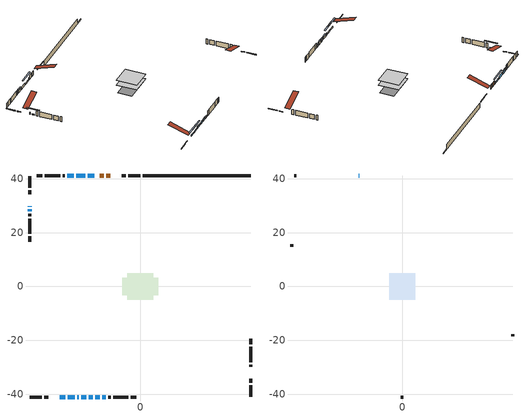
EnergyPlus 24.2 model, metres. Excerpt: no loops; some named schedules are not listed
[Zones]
conditioned space
 floor outside (Floor1 construction): -0.71,-0.71 -0.71,0.71 0.71,0.71 0.71,-0.71 z0.61
 floor adiabatic (AdiabaticFloorConstruction): -4.88,-4.88 -4.88,4.88 4.88,4.88 4.88,-4.88 z0.61
 floor foundation (Slab1 construction): -6.76,-3.25 -6.76,3.25 6.76,3.25 6.76,-3.25 z-1.83
 wall outside (RimJoist1 construction): 0.04,41 -4.38,41 / -41,-41 -36.58,-41 / -41,41 -41,36.58 / 41,-41 41,-36.58 z0.61:0.91
 wall outside (RimJoist2 construction): -5.31,41 -6.79,41 / -35.65,-41 -34.17,-41 / -41,35.65 -41,34.17 / 41,-35.65 41,-34.17 z0.61:0.91
 wall outside (AdiabaticWallConstruction 1): -11.15,41 -12.53,41 / -13.46,41 -15.06,41 z0.61:2.64
 wall outside (AdiabaticWallConstruction): -41,29.81 -41,29.65 / -23.33,-41 -22.91,-41 / -20.5,41 -23.8,41 z0.61:1.83; -17.13,41 -19.57,41 / -26.85,-41 -24.26,-41 / -41,28.73 -41,27.86 z0.61:1.22; -29.81,-41 -27.78,-41 z0.61:1.27; -24.73,41 -27.02,41 z0.61:1.93; -21.98,-41 -19.95,-41 z0.61:1.53; -19.02,-41 -17.6,-41 z0.61:1.68; -16.67,-41 -14.94,-41 z0.61:1.75; -14.01,-41 -12.77,-41 z0.61:1.37
 wall outside (Wall1 construction): -27.95,41 -28.79,41 / -11.84,-41 -11,-41 / -41,26.94 -41,26.1 / 41,-29.81 41,-28.97 z0.61:3.05
 wall outside (Wall2 construction): -29.72,41 -35.37,41 / -10.07,-41 -4.42,-41 / -41,25.17 -41,19.52 / 41,-28.04 41,-22.39 z0.61:3.05
 wall outside (Wall3 construction): -36.3,41 -38.36,41 / -3.49,-41 -1.43,-41 / -41,18.59 -41,16.53 / 41,-21.46 41,-19.4 z0.61:3.05
 wall foundation (FoundationWall1 construction): 0.97,41,-1.83 0.97,41,0.61 37,41,0.61 37,41,-1.44 41,41,-1.44 41,41,-1.83
 window (WindowConstruction 6): -41,29.81 -41,29.66 z0.61:1.83
 window (WindowConstruction 8): -17.13,41 -19.57,41 z0.61:1.22
 window (WindowConstruction 9): -29.81,-41 -27.78,-41 z0.61:1.27
 window (WindowConstruction 10): -26.85,-41 -24.26,-41 z0.61:1.22
 window (WindowConstruction 11): -41,28.73 -41,27.86 z0.61:1.22
 window (WindowConstruction 7): -23.33,-41 -22.91,-41 z0.61:1.83
 window (WindowConstruction): -20.5,41 -23.8,41 z0.61:1.83
 window (WindowConstruction 1): -24.73,41 -27.02,41 z0.61:1.93
 window (WindowConstruction 2): -21.98,-41 -19.95,-41 z0.61:1.52
 window (WindowConstruction 3): -19.02,-41 -17.6,-41 z0.61:1.68
 window (WindowConstruction 4): -16.67,-41 -14.94,-41 z0.61:1.75
 window (WindowConstruction 5): -14.01,-41 -12.77,-41 z0.61:1.37
 door (Door): -11.15,41 -12.53,41 z0.61:2.64
 door (Door 1): -13.46,41 -15.06,41 z0.61:2.64
 ceiling adiabatic (AdiabaticFloorConstruction): 4.88,-4.88 4.88,4.88 -4.88,4.88 -4.88,-4.88 z0.61
attic - vented
 floor to conditioned space (Floor2 construction Reversed): -4.87,-4.87 -4.87,4.87 4.87,4.87 4.87,-4.87 z3.05
 wall outside (AdiabaticWallConstruction): -15.99,41 -16.21,41 z0.61:1.83
 wall outside (Wall4 construction): -39.29,41 -40.07,41 / -0.5,-41 0.29,-41 / -41,15.6 -41,14.81 / 41,-18.47 41,-17.68 z0.61:3.05
 window (WindowConstruction 12): -15.99,41 -16.2,41 z0.61:1.83
 roof outside (Roof1 construction): -10.22,41,3.05 -10.22,31.51,6.21 -7.72,31.51,6.21 -7.72,41,3.05; -30.74,-41,3.05 -30.74,-31.51,6.21 -33.24,-31.51,6.21 -33.24,-41,3.05; -41,30.74,3.05 -31.51,30.74,6.21 -31.51,33.24,6.21 -41,33.24,3.05; 41,-30.74,3.05 31.51,-30.74,6.21 31.51,-33.24,6.21 41,-33.24,3.05
shading: -22.21,41 -14.49,41 -14.49,41.41 -22.21,41.41 z3.86; -25.14,-41 -32.45,-41 -32.45,-41.41 -25.14,-41.41 z3.91; -21.62,-41 -29.49,-41 -29.49,-41.41 -21.62,-41.41 z3.86; -41,25.22 -41,31.37 -41.41,31.37 -41.41,25.22 z3.86; -27.22,41 -24.53,41 -24.53,41.41 -27.22,41.41 z2.13; -19.75,-41 -22.18,-41 -22.18,-41.41 -19.75,-41.41 z1.73; -17.4,-41 -19.22,-41 -19.22,-41.41 -17.4,-41.41 z1.88; -14.74,-41 -16.87,-41 -16.87,-41.41 -14.74,-41.41 z1.95; -12.57,-41 -14.21,-41 -14.21,-41.41 -12.57,-41.41 z1.57
[Building]
Building 1: Terrain=Suburbs
[Site:Location]
London AP_ON: Latitude {deg}=43.03; Longitude {deg}=-81.15; Time Zone {hr}=-5; Elevation {m}=278; Keep Site Location Information=Yes
[Site:GroundTemperature:Shallow]
3.98693, 1.93205, 1.76749, 2.74264, 6.6573, 10.5537, 13.9317, 16.0716, 16.2534, 14.513, 11.2211, 7.44421
[Site:WaterMainsTemperature]
Calculation Method=Schedule; Temperature Schedule=mains temperature schedule
[Material] Roughness=Rough; Thermal Absorptance=0.9
Name | Thickness {m} | Conductivity {W/m-K} | Density {kg/m3} | Specific Heat {J/kg-K} | Solar Absorptance | Visible Absorptance
asphalt or fiberglass shingles | 0.00635 | 0.162714 | 1121.4 | 1465.45 | 0.4 | 0.4
ceiling loosefill ins | 0.0846667 | 0.0480833 | 16.02 | 1046.75 | 0.7 | 0.7
ceiling stud and cavity | 0.1397 | 0.0872796 | 65.682 | 1177.47 | 0.7 | 0.7
concrete 4.0 in. | 0.1016 | 1.803125 | 2242.8 | 837.4 | 0.7 | 0.7
concrete 8.0 in. | 0.2032 | 1.803125 | 2242.8 | 837.4 | 0.7 | 0.7
door material | 0.04445 | 0.053851 | 512.64 | 1214.23 | 0.7 | 0.7
door material 1 | 0.04445 | 0.188738 | 512.64 | 1214.23 | 0.7 | 0.7
exterior vertical ins | 0.0194796 | 0.029427 | 32.04 | 1214.23 | 0.7 | 0.7
floor covering | 0.0127 | 0.0433444 | 54.468 | 1339.84 | 0.6 | 0.6
floor rigid ins; rim joist rigid ins | 0.051816 | 0.029427 | 32.04 | 1214.23 | 0.7 | 0.7
floor rigid ins 1; wall rigid ins | 0.512978 | 0.029427 | 32.04 | 1214.23 | 0.7 | 0.7
floor stud and cavity | 0.1397 | 0.49525 | 92.3553 | 1139.71 | 0.7 | 0.7
floor stud and cavity 1 | 0.1397 | 1.75129 | 37.0049 | 1207.88 | 0.7 | 0.7
furniture material conditioned space 1 | 0.1524 | 0.115458 | 640.8 | 1214.23 | 0.6 | 0.6
gypsum board | 0.0127 | 0.160291 | 801 | 837.4 | 0.6 | 0.6
gypsum board 1 | 0.0127 | 0.160291 | 801 | 837.4 | 0.7 | 0.7
osb sheathing 0.5 in. | 0.0127 | 0.115458 | 512.64 | 1214.23 | 0.7 | 0.7
osb sheathing 0.75 in. | 0.01905 | 0.115458 | 512.64 | 1214.23 | 0.7 | 0.7
osb sheathing 2.0 in. | 0.0508 | 0.115458 | 512.64 | 1214.23 | 0.7 | 0.7
rim joist stud and cavity | 0.0508 | 0.308293 | 125.044 | 1163.47 | 0.6 | 0.6
rim joist stud and cavity 1 | 0.0508 | 0.107068 | 50.32683 | 1063.81 | 0.6 | 0.6
wall stud and cavity | 0.1397 | 0.0964016 | 139.0536 | 1170.24 | 0.7 | 0.7
wall stud and cavity 1 | 0.1397 | 0.0823866 | 139.0536 | 1170.24 | 0.7 | 0.7
wall stud and cavity 2 | 0.1397 | 0.100429 | 139.0536 | 1170.24 | 0.7 | 0.7
wall stud and cavity 3 | 0.0889 | 6.9971 | 50.32683 | 1063.81 | 0.6 | 0.6
wall stud and cavity 4 | 0.0889 | 0.380278 | 52.3479 | 1209.89 | 0.7 | 0.7
wall stud and cavity 5 | 0.0889 | 0.391764 | 83.0341 | 1211.67 | 0.7 | 0.7
wood siding | 0.0254 | 0.102417 | 544.68 | 1172.36 | 0.4 | 0.4
wood siding 1 | 0.00254 | 0.102417 | 544.68 | 1172.36 | 0.4 | 0.4
wood siding 2; wood siding 3; wood siding 4 | 0.0254 | 0.102417 | 544.68 | 1172.36 | 0.7 | 0.7
[WindowMaterial:SimpleGlazingSystem]
Name | U-Factor {W/m2-K} | Solar Heat Gain Coefficient
WindowMaterial | 2.88329 | 0.7
WindowMaterial 1 | 2.43757 | 0.62
WindowMaterial 10 | 2.98152 | 0.6
WindowMaterial 11 | 5.00743 | 0.62
WindowMaterial 2 | 2.918492 | 0.67
WindowMaterial 3 | 2.92076 | 0.67
WindowMaterial 4 | 2.90941 | 0.68
WindowMaterial 5 | 2.94802 | 0.64
WindowMaterial 6 | 3.06612 | 0.35
WindowMaterial 7 | 2.986628 | 0.6
WindowMaterial 8 | 2.96789 | 0.62
WindowMaterial 9 | 2.94631 | 0.64
[Construction]
AdiabaticFloorConstruction: floor stud and cavity 1, floor rigid ins 1, osb sheathing 0.75 in., floor covering
AdiabaticWallConstruction: wood siding 3, wall rigid ins, wall stud and cavity 4, gypsum board
AdiabaticWallConstruction 1: wood siding 4, wall rigid ins, wall stud and cavity 4, gypsum board
Door: door material
Door 1: door material 1
Floor1 construction: floor stud and cavity, floor rigid ins, osb sheathing 0.75 in., floor covering
Floor2 construction Reversed: gypsum board, ceiling stud and cavity, ceiling loosefill ins
FoundationWall1 construction: concrete 8.0 in., gypsum board 1
furniture construction conditioned space 1: furniture material conditioned space 1
PartitionWallConstruction: gypsum board, wall stud and cavity 5, gypsum board
RimJoist1 construction: wood siding 2, rim joist rigid ins, osb sheathing 2.0 in., rim joist stud and cavity
RimJoist2 construction: wood siding 2, rim joist stud and cavity 1
Roof1 construction: asphalt or fiberglass shingles
Slab1 construction: concrete 4.0 in.
Wall1 construction: wood siding, osb sheathing 0.5 in., wall stud and cavity, gypsum board
Wall2 construction: wood siding, osb sheathing 0.5 in., wall stud and cavity 1, gypsum board
Wall3 construction: wood siding, osb sheathing 0.5 in., wall stud and cavity 2, gypsum board
Wall4 construction: wood siding 1, wall stud and cavity 3
WindowConstruction: WindowMaterial
WindowConstruction 1: WindowMaterial 1
WindowConstruction 10; WindowConstruction 11: WindowMaterial 10
WindowConstruction 12: WindowMaterial 11
WindowConstruction 2: WindowMaterial 2
WindowConstruction 3: WindowMaterial 3
WindowConstruction 4: WindowMaterial 4
WindowConstruction 5: WindowMaterial 5
WindowConstruction 6: WindowMaterial 6
WindowConstruction 7: WindowMaterial 7
WindowConstruction 8: WindowMaterial 8
WindowConstruction 9: WindowMaterial 9
[Zone] Multiplier=1; Part of Total Floor Area=Yes
Name | Volume {m3}
attic - vented | 48.8479
conditioned space | 461.3
[Space]
Name | Zone | Volume {m3}
attic - vented 1 | attic - vented | 48.8479
conditioned space 1 | conditioned space | 461.3
[ZoneInfiltration:EffectiveLeakageArea]
infil attic - vented 1: Zone or Space=attic - vented 1; Schedule=Always On Discrete; Effective Air Leakage Area {cm2}=4148.07; Stack Coefficient=0.000389804; Wind Coefficient=1.33396e-05
[ZoneMixing]
whole house fan mix: Zone or Space=attic - vented; Schedule=Always On Continuous; Design Flow Rate Calculation Method=Flow/Zone; Design Flow Rate {m3/s}=0; Source Zone or Space=conditioned space
[SurfaceProperty:ExposedFoundationPerimeter]
Slab1: Exposed Perimeter Calculation Method=TotalExposedPerimeter; Total Exposed Perimeter {m}=40.032
[InternalMass] Zone or ZoneList=conditioned space; Space or SpaceList=conditioned space 1
Name | Construction | Surface Area {m2}
furniture mass conditioned space 1 | furniture construction conditioned space 1 | 74.0041
partition wall mass | PartitionWallConstruction | 185.01
[Lights]
interior lighting: Zone or ZoneList or Space or SpaceList=conditioned space 1; Schedule=interior lighting schedule; Design Level Calculation Method=LightingLevel; Lighting Level {W}=343.2; Return Air Fraction=0; Fraction Radiant=0.6; Fraction Visible=0.2; Fraction Replaceable=1
[People]
occupants: Zone or ZoneList or Space or SpaceList=conditioned space 1; Number of People Schedule=occupants schedule; Number of People Calculation Method=People; Number of People=3; Fraction Radiant=0.314171; Sensible Heat Fraction=0.56303; Activity Level Schedule=occupants activity schedule; Carbon Dioxide Generation Rate {m3/s-W}=0; Enable ASHRAE 55 Comfort Warnings=No; Mean Radiant Temperature Calculation Type=EnclosureAveraged
[ElectricEquipment] Zone or ZoneList or Space or SpaceList=conditioned space 1; Design Level Calculation Method=EquipmentLevel
Name | Schedule | Design Level {W} | Fraction Latent | Fraction Radiant | Fraction Lost
clothes dryer | clothes dryer schedule | 140.772 | 0.015 | 0.081 | 0.85
clothes washer | clothes washer schedule | 32.1985 | 0.03 | 0.162 | 0.7
cooking range | cooking range schedule | 215.147 | 0.08 | 0.432 | 0.2
dishwasher | dishwasher schedule | 66.8632 | 0.3 | 0.18 | 0.4
fridge | fridge schedule | 72.9452 | 0 | 0.6 | 0
mech vent house fan | mech vent house fan schedule | 0 | 0 | 0 | 1
mech vent house fan cfis | mech vent house fan cfis schedule | 0 | 0 | 0 | 0
mech vent range fan 0 | mech vent range fan 0 schedule | 57 | 0 | 0 | 1
misc plug loads | misc plug loads schedule | 494.7 | 0.045 | 0.513 | 0.1
whole house fan | Always On Discrete | 0 | 0 | 0 | 1
[OtherEquipment] Zone or ZoneList or Space or SpaceList=conditioned space 1; Design Level Calculation Method=EquipmentLevel
Name | Fuel Type | Schedule | Design Level {W} | Fraction Latent | Fraction Radiant | Fraction Lost
clothes dryer 1 | Electricity | clothes dryer schedule | 0 | 0.015 | 0.081 | 0.85
cooking range 1 | Electricity | cooking range schedule | 0 | 0.08 | 0.432 | 0.2
general water use latent | None | general water use schedule | 62.594 | 1 | 0 | 0
general water use sensible | None | general water use schedule | -61.6891 | 0 | 0.6 | 0
mech vent house fan latent load | None | Always On Discrete | 0 | 1 | 0 | 0
mech vent house fan sensible load | None | Always On Discrete | 0 | 0 | 0 | 0
water heater energy adjustment1 | NaturalGas | Always On Discrete | 0.01 | 0 | 0 | 1
[ZoneInfiltration:DesignFlowRate] Zone or ZoneList or Space or SpaceList=conditioned space 1; Schedule=Always On Discrete; Design Flow Rate Calculation Method=Flow/Zone; Design Flow Rate {m3/s}=0
infil flow; natural vent flow; whole house fan flow
[Foundation:Kiva]
Foundation Kiva 1: Initial Indoor Air Temperature {C}=18; Wall Height Above Grade {m}=0.609996; Wall Depth Below Slab {m}=0.2032; Custom Block Material Name 1=exterior vertical ins; Custom Block Depth 1 {m}=2.43998; Custom Block X Position 1 {m}=0.2159; Custom Block Z Position 1 {m}=0
[Foundation:Kiva:Settings]
Soil Conductivity {W/m-K}=0.849921; Soil Density {kg/m3}=1842.3; Soil Specific Heat {J/kg-K}=418.7; Ground Solar Absorptivity=0.9; Ground Thermal Absorptivity=0.9; Ground Surface Roughness {m}=0.03; Far-Field Width {m}=40; Deep-Ground Boundary Condition=ZeroFlux; Deep-Ground Depth {m}=40; Minimum Cell Dimension {m}=0.2; Maximum Cell Growth Coefficient=3; Simulation Timestep=Timestep
[Exterior:Lights]
exterior lighting: Schedule=exterior lighting schedule; Design Level {W}=75.6
[Schedule:Constant]
Name | Hourly Value
Always On Continuous; mech vent house fan schedule; mech vent house fan cfis schedule; Always On Discrete | 1
occupants activity schedule | 117.228
fridge schedule | 0
[Schedule:Week:Daily]
interior lighting schedule Week Rule - Jan1-Jan27: interior lighting schedule day, interior lighting schedule day, interior lighting schedule day, interior lighting schedule day, interior lighting schedule day, interior lighting schedule day, interior lighting schedule day, interior lighting schedule default day, interior lighting schedule default day, interior lighting schedule default day, interior lighting schedule default day, interior lighting schedule default day
interior lighting schedule Week Rule - Jan28-Feb3: interior lighting schedule day, interior lighting schedule day, interior lighting schedule day, interior lighting schedule day, interior lighting schedule day 1, interior lighting schedule day 1, interior lighting schedule day 1, interior lighting schedule default day, interior lighting schedule default day, interior lighting schedule default day, interior lighting schedule default day, interior lighting schedule default day
interior lighting schedule Week Rule - Feb4-Feb24: interior lighting schedule day 1, interior lighting schedule day 1, interior lighting schedule day 1, interior lighting schedule day 1, interior lighting schedule day 1, interior lighting schedule day 1, interior lighting schedule day 1, interior lighting schedule default day, interior lighting schedule default day, interior lighting schedule default day, interior lighting schedule default day, interior lighting schedule default day
interior lighting schedule Week Rule - Feb25-Mar3: interior lighting schedule day 1, interior lighting schedule day 1, interior lighting schedule day 1, interior lighting schedule day 1, interior lighting schedule day 2, interior lighting schedule day 2, interior lighting schedule day 2, interior lighting schedule default day, interior lighting schedule default day, interior lighting schedule default day, interior lighting schedule default day, interior lighting schedule default day
interior lighting schedule Week Rule - Mar4-Mar31: interior lighting schedule day 2, interior lighting schedule day 2, interior lighting schedule day 2, interior lighting schedule day 2, interior lighting schedule day 2, interior lighting schedule day 2, interior lighting schedule day 2, interior lighting schedule default day, interior lighting schedule default day, interior lighting schedule default day, interior lighting schedule default day, interior lighting schedule default day
interior lighting schedule Week Rule - Apr1-Apr28: interior lighting schedule day 3, interior lighting schedule day 3, interior lighting schedule day 3, interior lighting schedule day 3, interior lighting schedule day 3, interior lighting schedule day 3, interior lighting schedule day 3, interior lighting schedule default day, interior lighting schedule default day, interior lighting schedule default day, interior lighting schedule default day, interior lighting schedule default day
interior lighting schedule Week Rule - Apr29-May5: interior lighting schedule day 3, interior lighting schedule day 3, interior lighting schedule day 4, interior lighting schedule day 4, interior lighting schedule day 4, interior lighting schedule day 4, interior lighting schedule day 4, interior lighting schedule default day, interior lighting schedule default day, interior lighting schedule default day, interior lighting schedule default day, interior lighting schedule default day
interior lighting schedule Week Rule - May6-May26: interior lighting schedule day 4, interior lighting schedule day 4, interior lighting schedule day 4, interior lighting schedule day 4, interior lighting schedule day 4, interior lighting schedule day 4, interior lighting schedule day 4, interior lighting schedule default day, interior lighting schedule default day, interior lighting schedule default day, interior lighting schedule default day, interior lighting schedule default day
interior lighting schedule Week Rule - May27-Jun2: interior lighting schedule day 4, interior lighting schedule day 4, interior lighting schedule day 4, interior lighting schedule day 4, interior lighting schedule day 4, interior lighting schedule day 5, interior lighting schedule day 5, interior lighting schedule default day, interior lighting schedule default day, interior lighting schedule default day, interior lighting schedule default day, interior lighting schedule default day
interior lighting schedule Week Rule - Jun3-Jun30: interior lighting schedule day 5, interior lighting schedule day 5, interior lighting schedule day 5, interior lighting schedule day 5, interior lighting schedule day 5, interior lighting schedule day 5, interior lighting schedule day 5, interior lighting schedule default day, interior lighting schedule default day, interior lighting schedule default day, interior lighting schedule default day, interior lighting schedule default day
interior lighting schedule Week Rule - Jul1-Jul28: interior lighting schedule day 6, interior lighting schedule day 6, interior lighting schedule day 6, interior lighting schedule day 6, interior lighting schedule day 6, interior lighting schedule day 6, interior lighting schedule day 6, interior lighting schedule default day, interior lighting schedule default day, interior lighting schedule default day, interior lighting schedule default day, interior lighting schedule default day
interior lighting schedule Week Rule - Jul29-Aug4: interior lighting schedule day 6, interior lighting schedule day 6, interior lighting schedule day 6, interior lighting schedule day 7, interior lighting schedule day 7, interior lighting schedule day 7, interior lighting schedule day 7, interior lighting schedule default day, interior lighting schedule default day, interior lighting schedule default day, interior lighting schedule default day, interior lighting schedule default day
interior lighting schedule Week Rule - Aug5-Aug25: interior lighting schedule day 7, interior lighting schedule day 7, interior lighting schedule day 7, interior lighting schedule day 7, interior lighting schedule day 7, interior lighting schedule day 7, interior lighting schedule day 7, interior lighting schedule default day, interior lighting schedule default day, interior lighting schedule default day, interior lighting schedule default day, interior lighting schedule default day
interior lighting schedule Week Rule - Aug26-Sep1: interior lighting schedule day 7, interior lighting schedule day 7, interior lighting schedule day 7, interior lighting schedule day 7, interior lighting schedule day 7, interior lighting schedule day 7, interior lighting schedule day 8, interior lighting schedule default day, interior lighting schedule default day, interior lighting schedule default day, interior lighting schedule default day, interior lighting schedule default day
interior lighting schedule Week Rule - Sep2-Sep29: interior lighting schedule day 8, interior lighting schedule day 8, interior lighting schedule day 8, interior lighting schedule day 8, interior lighting schedule day 8, interior lighting schedule day 8, interior lighting schedule day 8, interior lighting schedule default day, interior lighting schedule default day, interior lighting schedule default day, interior lighting schedule default day, interior lighting schedule default day
interior lighting schedule Week Rule - Sep30-Oct6: interior lighting schedule day 8, interior lighting schedule day 9, interior lighting schedule day 9, interior lighting schedule day 9, interior lighting schedule day 9, interior lighting schedule day 9, interior lighting schedule day 9, interior lighting schedule default day, interior lighting schedule default day, interior lighting schedule default day, interior lighting schedule default day, interior lighting schedule default day
interior lighting schedule Week Rule - Oct7-Oct27: interior lighting schedule day 9, interior lighting schedule day 9, interior lighting schedule day 9, interior lighting schedule day 9, interior lighting schedule day 9, interior lighting schedule day 9, interior lighting schedule day 9, interior lighting schedule default day, interior lighting schedule default day, interior lighting schedule default day, interior lighting schedule default day, interior lighting schedule default day
interior lighting schedule Week Rule - Oct28-Nov3: interior lighting schedule day 9, interior lighting schedule day 9, interior lighting schedule day 9, interior lighting schedule day 9, interior lighting schedule day 10, interior lighting schedule day 10, interior lighting schedule day 10, interior lighting schedule default day, interior lighting schedule default day, interior lighting schedule default day, interior lighting schedule default day, interior lighting schedule default day
interior lighting schedule Week Rule - Nov4-Nov24: interior lighting schedule day 10, interior lighting schedule day 10, interior lighting schedule day 10, interior lighting schedule day 10, interior lighting schedule day 10, interior lighting schedule day 10, interior lighting schedule day 10, interior lighting schedule default day, interior lighting schedule default day, interior lighting schedule default day, interior lighting schedule default day, interior lighting schedule default day
interior lighting schedule Week Rule - Nov25-Dec1: interior lighting schedule day 10, interior lighting schedule day 10, interior lighting schedule day 10, interior lighting schedule day 10, interior lighting schedule day 10, interior lighting schedule day 10, interior lighting schedule day 11, interior lighting schedule default day, interior lighting schedule default day, interior lighting schedule default day, interior lighting schedule default day, interior lighting schedule default day
interior lighting schedule Week Rule - Dec2-Dec31: interior lighting schedule day 11, interior lighting schedule day 11, interior lighting schedule day 11, interior lighting schedule day 11, interior lighting schedule day 11, interior lighting schedule day 11, interior lighting schedule day 11, interior lighting schedule default day, interior lighting schedule default day, interior lighting schedule default day, interior lighting schedule default day, interior lighting schedule default day
occupants schedule Week Rule - Jan1-Dec31: occupants schedule day, occupants schedule day, occupants schedule day, occupants schedule day, occupants schedule day, occupants schedule day, occupants schedule day, occupants schedule default day, occupants schedule default day, occupants schedule default day, occupants schedule default day, occupants schedule default day
clothes dryer schedule Week Rule - Jan1-Dec31: clothes dryer schedule day, clothes dryer schedule day, clothes dryer schedule day, clothes dryer schedule day, clothes dryer schedule day, clothes dryer schedule day, clothes dryer schedule day, clothes dryer schedule default day, clothes dryer schedule default day, clothes dryer schedule default day, clothes dryer schedule default day, clothes dryer schedule default day
clothes washer schedule Week Rule - Jan1-Dec31: clothes washer schedule day, clothes washer schedule day, clothes washer schedule day, clothes washer schedule day, clothes washer schedule day, clothes washer schedule day, clothes washer schedule day, clothes washer schedule default day, clothes washer schedule default day, clothes washer schedule default day, clothes washer schedule default day, clothes washer schedule default day
cooking range schedule Week Rule - Jan1-Dec31: cooking range schedule day, cooking range schedule day, cooking range schedule day, cooking range schedule day, cooking range schedule day, cooking range schedule day, cooking range schedule day, cooking range schedule default day, cooking range schedule default day, cooking range schedule default day, cooking range schedule default day, cooking range schedule default day
dishwasher schedule Week Rule - Jan1-Dec31: dishwasher schedule day, dishwasher schedule day, dishwasher schedule day, dishwasher schedule day, dishwasher schedule day, dishwasher schedule day, dishwasher schedule day, dishwasher schedule default day, dishwasher schedule default day, dishwasher schedule default day, dishwasher schedule default day, dishwasher schedule default day
mech vent range fan 0 schedule Week Rule - Jan1-Dec31: mech vent range fan 0 schedule day, mech vent range fan 0 schedule day, mech vent range fan 0 schedule day, mech vent range fan 0 schedule day, mech vent range fan 0 schedule day, mech vent range fan 0 schedule day, mech vent range fan 0 schedule day, mech vent range fan 0 schedule default day, mech vent range fan 0 schedule default day, mech vent range fan 0 schedule default day, mech vent range fan 0 schedule default day, mech vent range fan 0 schedule default day
misc plug loads schedule Week Rule - Jan1-Dec31: misc plug loads schedule day, misc plug loads schedule day, misc plug loads schedule day, misc plug loads schedule day, misc plug loads schedule day, misc plug loads schedule day, misc plug loads schedule day, misc plug loads schedule default day, misc plug loads schedule default day, misc plug loads schedule default day, misc plug loads schedule default day, misc plug loads schedule default day
general water use schedule Week Rule - Jan1-Dec31: general water use schedule day, general water use schedule day, general water use schedule day, general water use schedule day, general water use schedule day, general water use schedule day, general water use schedule day, general water use schedule default day, general water use schedule default day, general water use schedule default day, general water use schedule default day, general water use schedule default day
exterior lighting schedule Week Rule - Jan1-Jan27: exterior lighting schedule day, exterior lighting schedule day, exterior lighting schedule day, exterior lighting schedule day, exterior lighting schedule day, exterior lighting schedule day, exterior lighting schedule day, exterior lighting schedule default day, exterior lighting schedule default day, exterior lighting schedule default day, exterior lighting schedule default day, exterior lighting schedule default day
exterior lighting schedule Week Rule - Jan28-Feb3: exterior lighting schedule day, exterior lighting schedule day, exterior lighting schedule day, exterior lighting schedule day, exterior lighting schedule day 1, exterior lighting schedule day 1, exterior lighting schedule day 1, exterior lighting schedule default day, exterior lighting schedule default day, exterior lighting schedule default day, exterior lighting schedule default day, exterior lighting schedule default day
exterior lighting schedule Week Rule - Feb4-Feb24: exterior lighting schedule day 1, exterior lighting schedule day 1, exterior lighting schedule day 1, exterior lighting schedule day 1, exterior lighting schedule day 1, exterior lighting schedule day 1, exterior lighting schedule day 1, exterior lighting schedule default day, exterior lighting schedule default day, exterior lighting schedule default day, exterior lighting schedule default day, exterior lighting schedule default day
exterior lighting schedule Week Rule - Feb25-Mar3: exterior lighting schedule day 1, exterior lighting schedule day 1, exterior lighting schedule day 1, exterior lighting schedule day 1, exterior lighting schedule day 2, exterior lighting schedule day 2, exterior lighting schedule day 2, exterior lighting schedule default day, exterior lighting schedule default day, exterior lighting schedule default day, exterior lighting schedule default day, exterior lighting schedule default day
exterior lighting schedule Week Rule - Mar4-Mar31: exterior lighting schedule day 2, exterior lighting schedule day 2, exterior lighting schedule day 2, exterior lighting schedule day 2, exterior lighting schedule day 2, exterior lighting schedule day 2, exterior lighting schedule day 2, exterior lighting schedule default day, exterior lighting schedule default day, exterior lighting schedule default day, exterior lighting schedule default day, exterior lighting schedule default day
exterior lighting schedule Week Rule - Apr1-Apr28: exterior lighting schedule day 3, exterior lighting schedule day 3, exterior lighting schedule day 3, exterior lighting schedule day 3, exterior lighting schedule day 3, exterior lighting schedule day 3, exterior lighting schedule day 3, exterior lighting schedule default day, exterior lighting schedule default day, exterior lighting schedule default day, exterior lighting schedule default day, exterior lighting schedule default day
exterior lighting schedule Week Rule - Apr29-May5: exterior lighting schedule day 3, exterior lighting schedule day 3, exterior lighting schedule day 4, exterior lighting schedule day 4, exterior lighting schedule day 4, exterior lighting schedule day 4, exterior lighting schedule day 4, exterior lighting schedule default day, exterior lighting schedule default day, exterior lighting schedule default day, exterior lighting schedule default day, exterior lighting schedule default day
exterior lighting schedule Week Rule - May6-May26: exterior lighting schedule day 4, exterior lighting schedule day 4, exterior lighting schedule day 4, exterior lighting schedule day 4, exterior lighting schedule day 4, exterior lighting schedule day 4, exterior lighting schedule day 4, exterior lighting schedule default day, exterior lighting schedule default day, exterior lighting schedule default day, exterior lighting schedule default day, exterior lighting schedule default day
exterior lighting schedule Week Rule - May27-Jun2: exterior lighting schedule day 4, exterior lighting schedule day 4, exterior lighting schedule day 4, exterior lighting schedule day 4, exterior lighting schedule day 4, exterior lighting schedule day 5, exterior lighting schedule day 5, exterior lighting schedule default day, exterior lighting schedule default day, exterior lighting schedule default day, exterior lighting schedule default day, exterior lighting schedule default day
exterior lighting schedule Week Rule - Jun3-Jun30: exterior lighting schedule day 5, exterior lighting schedule day 5, exterior lighting schedule day 5, exterior lighting schedule day 5, exterior lighting schedule day 5, exterior lighting schedule day 5, exterior lighting schedule day 5, exterior lighting schedule default day, exterior lighting schedule default day, exterior lighting schedule default day, exterior lighting schedule default day, exterior lighting schedule default day
exterior lighting schedule Week Rule - Jul1-Jul28: exterior lighting schedule day 6, exterior lighting schedule day 6, exterior lighting schedule day 6, exterior lighting schedule day 6, exterior lighting schedule day 6, exterior lighting schedule day 6, exterior lighting schedule day 6, exterior lighting schedule default day, exterior lighting schedule default day, exterior lighting schedule default day, exterior lighting schedule default day, exterior lighting schedule default day
exterior lighting schedule Week Rule - Jul29-Aug4: exterior lighting schedule day 6, exterior lighting schedule day 6, exterior lighting schedule day 6, exterior lighting schedule day 7, exterior lighting schedule day 7, exterior lighting schedule day 7, exterior lighting schedule day 7, exterior lighting schedule default day, exterior lighting schedule default day, exterior lighting schedule default day, exterior lighting schedule default day, exterior lighting schedule default day
exterior lighting schedule Week Rule - Aug5-Aug25: exterior lighting schedule day 7, exterior lighting schedule day 7, exterior lighting schedule day 7, exterior lighting schedule day 7, exterior lighting schedule day 7, exterior lighting schedule day 7, exterior lighting schedule day 7, exterior lighting schedule default day, exterior lighting schedule default day, exterior lighting schedule default day, exterior lighting schedule default day, exterior lighting schedule default day
exterior lighting schedule Week Rule - Aug26-Sep1: exterior lighting schedule day 7, exterior lighting schedule day 7, exterior lighting schedule day 7, exterior lighting schedule day 7, exterior lighting schedule day 7, exterior lighting schedule day 7, exterior lighting schedule day 8, exterior lighting schedule default day, exterior lighting schedule default day, exterior lighting schedule default day, exterior lighting schedule default day, exterior lighting schedule default day
exterior lighting schedule Week Rule - Sep2-Sep29: exterior lighting schedule day 8, exterior lighting schedule day 8, exterior lighting schedule day 8, exterior lighting schedule day 8, exterior lighting schedule day 8, exterior lighting schedule day 8, exterior lighting schedule day 8, exterior lighting schedule default day, exterior lighting schedule default day, exterior lighting schedule default day, exterior lighting schedule default day, exterior lighting schedule default day
exterior lighting schedule Week Rule - Sep30-Oct6: exterior lighting schedule day 8, exterior lighting schedule day 9, exterior lighting schedule day 9, exterior lighting schedule day 9, exterior lighting schedule day 9, exterior lighting schedule day 9, exterior lighting schedule day 9, exterior lighting schedule default day, exterior lighting schedule default day, exterior lighting schedule default day, exterior lighting schedule default day, exterior lighting schedule default day
exterior lighting schedule Week Rule - Oct7-Oct27: exterior lighting schedule day 9, exterior lighting schedule day 9, exterior lighting schedule day 9, exterior lighting schedule day 9, exterior lighting schedule day 9, exterior lighting schedule day 9, exterior lighting schedule day 9, exterior lighting schedule default day, exterior lighting schedule default day, exterior lighting schedule default day, exterior lighting schedule default day, exterior lighting schedule default day
exterior lighting schedule Week Rule - Oct28-Nov3: exterior lighting schedule day 9, exterior lighting schedule day 9, exterior lighting schedule day 9, exterior lighting schedule day 9, exterior lighting schedule day 10, exterior lighting schedule day 10, exterior lighting schedule day 10, exterior lighting schedule default day, exterior lighting schedule default day, exterior lighting schedule default day, exterior lighting schedule default day, exterior lighting schedule default day
exterior lighting schedule Week Rule - Nov4-Nov24: exterior lighting schedule day 10, exterior lighting schedule day 10, exterior lighting schedule day 10, exterior lighting schedule day 10, exterior lighting schedule day 10, exterior lighting schedule day 10, exterior lighting schedule day 10, exterior lighting schedule default day, exterior lighting schedule default day, exterior lighting schedule default day, exterior lighting schedule default day, exterior lighting schedule default day
[Schedule:Year]
interior lighting schedule: interior lighting schedule Week Rule - Jan1-Jan27, 1, 1, 1, 27, interior lighting schedule Week Rule - Jan28-Feb3, 1, 28, 2, 3, interior lighting schedule Week Rule - Feb4-Feb24, 2, 4, 2, 24, interior lighting schedule Week Rule - Feb25-Mar3, 2, 25, 3, 3, interior lighting schedule Week Rule - Mar4-Mar31, 3, 4, 3, 31, interior lighting schedule Week Rule - Apr1-Apr28, 4, 1, 4, 28, interior lighting schedule Week Rule - Apr29-May5, 4, 29, 5, 5, interior lighting schedule Week Rule - May6-May26, 5, 6, 5, 26, interior lighting schedule Week Rule - May27-Jun2, 5, 27, 6, 2, interior lighting schedule Week Rule - Jun3-Jun30, 6, 3, 6, 30, interior lighting schedule Week Rule - Jul1-Jul28, 7, 1, 7, 28, interior lighting schedule Week Rule - Jul29-Aug4, 7, 29, 8, 4, interior lighting schedule Week Rule - Aug5-Aug25, 8, 5, 8, 25, interior lighting schedule Week Rule - Aug26-Sep1, 8, 26, 9, 1, interior lighting schedule Week Rule - Sep2-Sep29, 9, 2, 9, 29, interior lighting schedule Week Rule - Sep30-Oct6, 9, 30, 10, 6, interior lighting schedule Week Rule - Oct7-Oct27, 10, 7, 10, 27, interior lighting schedule Week Rule - Oct28-Nov3, 10, 28, 11, 3, interior lighting schedule Week Rule - Nov4-Nov24, 11, 4, 11, 24, interior lighting schedule Week Rule - Nov25-Dec1, 11, 25, 12, 1, interior lighting schedule Week Rule - Dec2-Dec31, 12, 2, 12, 31
occupants schedule: occupants schedule Week Rule - Jan1-Dec31, 1, 1, 12, 31
clothes dryer schedule: clothes dryer schedule Week Rule - Jan1-Dec31, 1, 1, 12, 31
clothes washer schedule: clothes washer schedule Week Rule - Jan1-Dec31, 1, 1, 12, 31
cooking range schedule: cooking range schedule Week Rule - Jan1-Dec31, 1, 1, 12, 31
dishwasher schedule: dishwasher schedule Week Rule - Jan1-Dec31, 1, 1, 12, 31
mech vent range fan 0 schedule: mech vent range fan 0 schedule Week Rule - Jan1-Dec31, 1, 1, 12, 31
misc plug loads schedule: misc plug loads schedule Week Rule - Jan1-Dec31, 1, 1, 12, 31
general water use schedule: general water use schedule Week Rule - Jan1-Dec31, 1, 1, 12, 31
exterior lighting schedule: exterior lighting schedule Week Rule - Jan1-Jan27, 1, 1, 1, 27, exterior lighting schedule Week Rule - Jan28-Feb3, 1, 28, 2, 3, exterior lighting schedule Week Rule - Feb4-Feb24, 2, 4, 2, 24, exterior lighting schedule Week Rule - Feb25-Mar3, 2, 25, 3, 3, exterior lighting schedule Week Rule - Mar4-Mar31, 3, 4, 3, 31, exterior lighting schedule Week Rule - Apr1-Apr28, 4, 1, 4, 28, exterior lighting schedule Week Rule - Apr29-May5, 4, 29, 5, 5, exterior lighting schedule Week Rule - May6-May26, 5, 6, 5, 26, exterior lighting schedule Week Rule - May27-Jun2, 5, 27, 6, 2, exterior lighting schedule Week Rule - Jun3-Jun30, 6, 3, 6, 30, exterior lighting schedule Week Rule - Jul1-Jul28, 7, 1, 7, 28, exterior lighting schedule Week Rule - Jul29-Aug4, 7, 29, 8, 4, exterior lighting schedule Week Rule - Aug5-Aug25, 8, 5, 8, 25, exterior lighting schedule Week Rule - Aug26-Sep1, 8, 26, 9, 1, exterior lighting schedule Week Rule - Sep2-Sep29, 9, 2, 9, 29, exterior lighting schedule Week Rule - Sep30-Oct6, 9, 30, 10, 6, exterior lighting schedule Week Rule - Oct7-Oct27, 10, 7, 10, 27, exterior lighting schedule Week Rule - Oct28-Nov3, 10, 28, 11, 3, exterior lighting schedule Week Rule - Nov4-Nov24, 11, 4, 11, 24, exterior lighting schedule Week Rule - Nov25-Dec1, 11, 25, 12, 1, exterior lighting schedule Week Rule - Dec2-Dec31, 12, 2, 12, 31
[Schedule:Compact]
mains temperature schedule: Through: 01/01, For: AllDays, Until: 24:00, 7.96722, Through: 01/02, For: AllDays, Until: 24:00, 7.89722, Through: 01/03, For: AllDays, Until: 24:00, 7.82778, Through: 01/04, For: AllDays, Until: 24:00, 7.76, Through: 01/05, For: AllDays, Until: 24:00, 7.69333, Through: 01/06, For: AllDays, Until: 24:00, 7.62778, Through: 01/07, For: AllDays, Until: 24:00, 7.56389, Through: 01/08, For: AllDays, Until: 24:00, 7.50167, Through: 01/09, For: AllDays, Until: 24:00, 7.44056, Through: 01/10, For: AllDays, Until: 24:00, 7.38056, Through: 01/11, For: AllDays, Until: 24:00, 7.32222, Through: 01/12, For: AllDays, Until: 24:00, 7.26556, Through: 01/13, For: AllDays, Until: 24:00, 7.21, Through: 01/14, For: AllDays, Until: 24:00, 7.15556, Through: 01/15, For: AllDays, Until: 24:00, 7.10333, Through: 01/16, For: AllDays, Until: 24:00, 7.05222, Through: 01/17, For: AllDays, Until: 24:00, 7.00278, Through: 01/18, For: AllDays, Until: 24:00, 6.955, Through: 01/19, For: AllDays, Until: 24:00, 6.90833, Through: 01/20, For: AllDays, Until: 24:00, 6.86389, Through: 01/21, For: AllDays, Until: 24:00, 6.82056, Through: 01/22, For: AllDays, Until: 24:00, 6.77889, Through: 01/23, For: AllDays, Until: 24:00, 6.73889, Through: 01/24, For: AllDays, Until: 24:00, 6.7, Through: 01/25, For: AllDays, Until: 24:00, 6.66333, Through: 01/26, For: AllDays, Until: 24:00, 6.62833, Through: 01/27, For: AllDays, Until: 24:00, 6.59444, Through: 01/28, For: AllDays, Until: 24:00, 6.56278, Through: 01/29, For: AllDays, Until: 24:00, 6.53222, Through: 01/30, For: AllDays, Until: 24:00, 6.50389, Through: 01/31, For: AllDays, Until: 24:00, 6.47722, Through: 02/01, For: AllDays, Until: 24:00, 6.45167, Through: 02/02, For: AllDays, Until: 24:00, 6.42833, Through: 02/03, For: AllDays, Until: 24:00, 6.40667, Through: 02/04, For: AllDays, Until: 24:00, 6.38611, Through: 02/05, For: AllDays, Until: 24:00, 6.36778, Through: 02/06, For: AllDays, Until: 24:00, 6.35111, Through: 02/07, For: AllDays, Until: 24:00, 6.33611, Through: 02/08, For: AllDays, Until: 24:00, 6.32333, Through: 02/09, For: AllDays, Until: 24:00, 6.31167, Through: 02/10, For: AllDays, Until: 24:00, 6.30222, Through: 02/11, For: AllDays, Until: 24:00, 6.29389, Through: 02/12, For: AllDays, Until: 24:00, 6.28778, Through: 02/13, For: AllDays, Until: 24:00, 6.28333, Through: 02/14, For: AllDays, Until: 24:00, 6.28056, Through: 02/15, For: AllDays, Until: 24:00, 6.27944, Through: 02/16, For: AllDays, Until: 24:00, 6.28, Through: 02/17, For: AllDays, Until: 24:00, 6.28278, Through: 02/18, For: AllDays, Until: 24:00, 6.28722, Through: 02/19, For: AllDays, Until: 24:00, 6.29278, Through: 02/20, For: AllDays, Until: 24:00, 6.30056, Through: 02/21, For: AllDays, Until: 24:00, 6.31, Through: 02/22, For: AllDays, Until: 24:00, 6.32111, Through: 02/23, For: AllDays, Until: 24:00, 6.33444, Through: 02/24, For: AllDays, Until: 24:00, 6.34889, Through: 02/25, For: AllDays, Until: 24:00, 6.36556, Through: 02/26, For: AllDays, Until: 24:00, 6.38333, Through: 02/27, For: AllDays, Until: 24:00, 6.40333, Through: 02/28, For: AllDays, Until: 24:00, 6.425, Through: 03/01, For: AllDays, Until: 24:00, 6.44833, Through: 03/02, For: AllDays, Until: 24:00, 6.47278, Through: 03/03, For: AllDays, Until: 24:00, 6.49944, Through: 03/04, For: AllDays, Until: 24:00, 6.52778, Through: 03/05, For: AllDays, Until: 24:00, 6.55778, Through: 03/06, For: AllDays, Until: 24:00, 6.58944, Through: 03/07, For: AllDays, Until: 24:00, 6.62278, Through: 03/08, For: AllDays, Until: 24:00, 6.65778, Through: 03/09, For: AllDays, Until: 24:00, 6.69444, Through: 03/10, For: AllDays, Until: 24:00, 6.73278, Through: 03/11, For: AllDays, Until: 24:00, 6.77278, Through: 03/12, For: AllDays, Until: 24:00, 6.81389, Through: 03/13, For: AllDays, Until: 24:00, 6.85722, Through: 03/14, For: AllDays, Until: 24:00, 6.90167, Through: 03/15, For: AllDays, Until: 24:00, 6.94778, Through: 03/16, For: AllDays, Until: 24:00, 6.99556, Through: 03/17, For: AllDays, Until: 24:00, 7.045, Through: 03/18, For: AllDays, Until: 24:00, 7.09556, Through: 03/19, For: AllDays, Until: 24:00, 7.14778, Through: 03/20, For: AllDays, Until: 24:00, 7.20167, Through: 03/21, For: AllDays, Until: 24:00, 7.25667, Through: 03/22, For: AllDays, Until: 24:00, 7.31333, Through: 03/23, For: AllDays, Until: 24:00, 7.37167, Through: 03/24, For: AllDays, Until: 24:00, 7.43111, Through: 03/25, For: AllDays, Until: 24:00, 7.49222, Through: 03/26, For: AllDays, Until: 24:00, 7.55444, Through: 03/27, For: AllDays, Until: 24:00, 7.61833, Through: 03/28, For: AllDays, Until: 24:00, 7.68333, Through: 03/29, For: AllDays, Until: 24:00, 7.74944, Through: 03/30, For: AllDays, Until: 24:00, 7.81722, Through: 03/31, For: AllDays, Until: 24:00, 7.88667, Through: 04/01, For: AllDays, Until: 24:00, 7.95667, Through: 04/02, For: AllDays, Until: 24:00, 8.02833, Through: 04/03, For: AllDays, Until: 24:00, 8.10111, Through: 04/04, For: AllDays, Until: 24:00, 8.175, Through: 04/05, For: AllDays, Until: 24:00, 8.25, Through: 04/06, For: AllDays, Until: 24:00, 8.32667, Through: 04/07, For: AllDays, Until: 24:00, 8.40389, Through: 04/08, For: AllDays, Until: 24:00, 8.48278, Through: 04/09, For: AllDays, Until: 24:00, 8.56222, Through: 04/10, For: AllDays, Until: 24:00, 8.64278, Through: 04/11, For: AllDays, Until: 24:00, 8.725, Through: 04/12, For: AllDays, Until: 24:00, 8.80778, Through: 04/13, For: AllDays, Until: 24:00, 8.89167, Through: 04/14, For: AllDays, Until: 24:00, 8.97611, Through: 04/15, For: AllDays, Until: 24:00, 9.06167, Through: 04/16, For: AllDays, Until: 24:00, 9.14833, Through: 04/17, For: AllDays, Until: 24:00, 9.23611, Through: 04/18, For: AllDays, Until: 24:00, 9.32444, Through: 04/19, For: AllDays, Until: 24:00, 9.41389, Through: 04/20, For: AllDays, Until: 24:00, 9.50389, Through: 04/21, For: AllDays, Until: 24:00, 9.595, Through: 04/22, For: AllDays, Until: 24:00, 9.68667, Through: 04/23, For: AllDays, Until: 24:00, 9.77889, Through: 04/24, For: AllDays, Until: 24:00, 9.87222, Through: 04/25, For: AllDays, Until: 24:00, 9.96556, Through: 04/26, For: AllDays, Until: 24:00, 10.06, Through: 04/27, For: AllDays, Until: 24:00, 10.1556, Through: 04/28, For: AllDays, Until: 24:00, 10.2511, Through: 04/29, For: AllDays, Until: 24:00, 10.3472, Through: 04/30, For: AllDays, Until: 24:00, 10.4439, Through: 05/01, For: AllDays, Until: 24:00, 10.5411, Through: 05/02, For: AllDays, Until: 24:00, 10.6389, Through: 05/03, For: AllDays, Until: 24:00, 10.7372, Through: 05/04, For: AllDays, Until: 24:00, 10.8361, Through: 05/05, For: AllDays, Until: 24:00, 10.935, Through: 05/06, For: AllDays, Until: 24:00, 11.0344, Through: 05/07, For: AllDays, Until: 24:00, 11.1344, Through: 05/08, For: AllDays, Until: 24:00, 11.2344, Through: 05/09, For: AllDays, Until: 24:00, 11.335, Through: 05/10, For: AllDays, Until: 24:00, 11.4356, Through: 05/11, For: AllDays, Until: 24:00, 11.5361, Through: 05/12, For: AllDays, Until: 24:00, 11.6372, Through: 05/13, For: AllDays, Until: 24:00, 11.7383, Through: 05/14, For: AllDays, Until: 24:00, 11.84, Through: 05/15, For: AllDays, Until: 24:00, 11.9411, Through: 05/16, For: AllDays, Until: 24:00, 12.0428, Through: 05/17, For: AllDays, Until: 24:00, 12.1444, Through: 05/18, For: AllDays, Until: 24:00, 12.2456, Through: 05/19, For: AllDays, Until: 24:00, 12.3472, Through: 05/20, For: AllDays, Until: 24:00, 12.4489, Through: 05/21, For: AllDays, Until: 24:00, 12.55, Through: 05/22, For: AllDays, Until: 24:00, 12.6517, Through: 05/23, For: AllDays, Until: 24:00, 12.7528, Through: 05/24, For: AllDays, Until: 24:00, 12.8533, Through: 05/25, For: AllDays, Until: 24:00, 12.9544, Through: 05/26, For: AllDays, Until: 24:00, 13.055, Through: 05/27, For: AllDays, Until: 24:00, 13.155, Through: 05/28, For: AllDays, Until: 24:00, 13.255, Through: 05/29, For: AllDays, Until: 24:00, 13.355, Through: 05/30, For: AllDays, Until: 24:00, 13.4539, Through: 05/31, For: AllDays, Until: 24:00, 13.5533, Through: 06/01, For: AllDays, Until: 24:00, 13.6517, Through: 06/02, For: AllDays, Until: 24:00, 13.75, Through: 06/03, For: AllDays, Until: 24:00, 13.8472, Through: 06/04, For: AllDays, Until: 24:00, 13.9444, Through: 06/05, For: AllDays, Until: 24:00, 14.0411, Through: 06/06, For: AllDays, Until: 24:00, 14.1372, Through: 06/07, For: AllDays, Until: 24:00, 14.2328, Through: 06/08, For: AllDays, Until: 24:00, 14.3278, Through: 06/09, For: AllDays, Until: 24:00, 14.4217, Through: 06/10, For: AllDays, Until: 24:00, 14.5156, Through: 06/11, For: AllDays, Until: 24:00, 14.6083, Through: 06/12, For: AllDays, Until: 24:00, 14.7006, Through: 06/13, For: AllDays, Until: 24:00, 14.7922, Through: 06/14, For: AllDays, Until: 24:00, 14.8828, Through: 06/15, For: AllDays, Until: 24:00, 14.9728, Through: 06/16, For: AllDays, Until: 24:00, 15.0617, Through: 06/17, For: AllDays, Until: 24:00, 15.15, Through: 06/18, For: AllDays, Until: 24:00, 15.2372, Through: 06/19, For: AllDays, Until: 24:00, 15.3233, Through: 06/20, For: AllDays, Until: 24:00, 15.4089, Through: 06/21, For: AllDays, Until: 24:00, 15.4933, Through: 06/22, For: AllDays, Until: 24:00, 15.5772, Through: 06/23, For: AllDays, Until: 24:00, 15.6594, Through: 06/24, For: AllDays, Until: 24:00, 15.7411, Through: 06/25, For: AllDays, Until: 24:00, 15.8217, Through: 06/26, For: AllDays, Until: 24:00, 15.9006, Through: 06/27, For: AllDays, Until: 24:00, 15.9789, Through: 06/28, For: AllDays, Until: 24:00, 16.0561, Through: 06/29, For: AllDays, Until: 24:00, 16.1322, Through: 06/30, For: AllDays, Until: 24:00, 16.2072, Through: 07/01, For: AllDays, Until: 24:00, 16.2806, Through: 07/02, For: AllDays, Until: 24:00, 16.3528, Through: 07/03, For: AllDays, Until: 24:00, 16.4244, Through: 07/04, For: AllDays, Until: 24:00, 16.4939, Through: 07/05, For: AllDays, Until: 24:00, 16.5628, Through: 07/06, For: AllDays, Until: 24:00, 16.63, Through: 07/07, For: AllDays, Until: 24:00, 16.6961, Through: 07/08, For: AllDays, Until: 24:00, 16.7606, Through: 07/09, For: AllDays, Until: 24:00, 16.8239, Through: 07/10, For: AllDays, Until: 24:00, 16.8861, Through: 07/11, For: AllDays, Until: 24:00, 16.9467, Through: 07/12, For: AllDays, Until: 24:00, 17.0056, Through: 07/13, For: AllDays, Until: 24:00, 17.0633, Through: 07/14, For: AllDays, Until: 24:00, 17.12, Through: 07/15, For: AllDays, Until: 24:00, 17.1744, Through: 07/16, For: AllDays, Until: 24:00, 17.2278, Through: 07/17, For: AllDays, Until: 24:00, 17.28, Through: 07/18, For: AllDays, Until: 24:00, 17.33, Through: 07/19, For: AllDays, Until: 24:00, 17.3789, Through: 07/20, For: AllDays, Until: 24:00, 17.4261, Through: 07/21, For: AllDays, Until: 24:00, 17.4717, Through: 07/22, For: AllDays, Until: 24:00, 17.5161, Through: 07/23, For: AllDays, Until: 24:00, 17.5583, Through: 07/24, For: AllDays, Until: 24:00, 17.5994, Through: 07/25, For: AllDays, Until: 24:00, 17.6389, Through: 07/26, For: AllDays, Until: 24:00, 17.6767, Through: 07/27, For: AllDays, Until: 24:00, 17.7128, Through: 07/28, For: AllDays, Until: 24:00, 17.7472, Through: 07/29, For: AllDays, Until: 24:00, 17.78, Through: 07/30, For: AllDays, Until: 24:00, 17.8111, Through: 07/31, For: AllDays, Until: 24:00, 17.8406, Through: 08/01, For: AllDays, Until: 24:00, 17.8683, Through: 08/02, For: AllDays, Until: 24:00, 17.8944, Through: 08/03, For: AllDays, Until: 24:00, 17.9189, Through: 08/04, For: AllDays, Until: 24:00, 17.9417, Through: 08/05, For: AllDays, Until: 24:00, 17.9628, Through: 08/06, For: AllDays, Until: 24:00, 17.9822, Through: 08/07, For: AllDays, Until: 24:00, 18, Through: 08/08, For: AllDays, Until: 24:00, 18.0156, Through: 08/09, For: AllDays, Until: 24:00, 18.03, Through: 08/10, For: AllDays, Until: 24:00, 18.0422, Through: 08/11, For: AllDays, Until: 24:00, 18.0533, Through: 08/12, For: AllDays, Until: 24:00, 18.0622, Through: 08/13, For: AllDays, Until: 24:00, 18.0694, Through: 08/14, For: AllDays, Until: 24:00, 18.0744, Through: 08/15, For: AllDays, Until: 24:00, 18.0783, Through: 08/16, For: AllDays, Until: 24:00, 18.0806, Through: 08/17, For: AllDays, Until: 24:00, 18.0806, Through: 08/18, For: AllDays, Until: 24:00, 18.0789, Through: 08/19, For: AllDays, Until: 24:00, 18.0761, Through: 08/20, For: AllDays, Until: 24:00, 18.0711, Through: 08/21, For: AllDays, Until: 24:00, 18.0639, Through: 08/22, For: AllDays, Until: 24:00, 18.0556, Through: 08/23, For: AllDays, Until: 24:00, 18.0456, Through: 08/24, For: AllDays, Until: 24:00, 18.0333, Through: 08/25, For: AllDays, Until: 24:00, 18.0194, Through: 08/26, For: AllDays, Until: 24:00, 18.0044, Through: 08/27, For: AllDays, Until: 24:00, 17.9872, Through: 08/28, For: AllDays, Until: 24:00, 17.9683, Through: 08/29, For: AllDays, Until: 24:00, 17.9478, Through: 08/30, For: AllDays, Until: 24:00, 17.9256, Through: 08/31, For: AllDays, Until: 24:00, 17.9011, Through: 09/01, For: AllDays, Until: 24:00, 17.8756, Through: 09/02, For: AllDays, Until: 24:00, 17.8483, Through: 09/03, For: AllDays, Until: 24:00, 17.8189, Through: 09/04, For: AllDays, Until: 24:00, 17.7883, Through: 09/05, For: AllDays, Until: 24:00, 17.7561, Through: 09/06, For: AllDays, Until: 24:00, 17.7222, Through: 09/07, For: AllDays, Until: 24:00, 17.6861, Through: 09/08, For: AllDays, Until: 24:00, 17.6489, Through: 09/09, For: AllDays, Until: 24:00, 17.61, Through: 09/10, For: AllDays, Until: 24:00, 17.5694, Through: 09/11, For: AllDays, Until: 24:00, 17.5272, Through: 09/12, For: AllDays, Until: 24:00, 17.4833, Through: 09/13, For: AllDays, Until: 24:00, 17.4383, Through: 09/14, For: AllDays, Until: 24:00, 17.3917, Through: 09/15, For: AllDays, Until: 24:00, 17.3433, Through: 09/16, For: AllDays, Until: 24:00, 17.2933, Through: 09/17, For: AllDays, Until: 24:00, 17.2417, Through: 09/18, For: AllDays, Until: 24:00, 17.1889, Through: 09/19, For: AllDays, Until: 24:00, 17.1344, Through: 09/20, For: AllDays, Until: 24:00, 17.0783, Through: 09/21, For: AllDays, Until: 24:00, 17.0211, Through: 09/22, For: AllDays, Until: 24:00, 16.9622, Through: 09/23, For: AllDays, Until: 24:00, 16.9022, Through: 09/24, For: AllDays, Until: 24:00, 16.8406, Through: 09/25, For: AllDays, Until: 24:00, 16.7778, Through: 09/26, For: AllDays, Until: 24:00, 16.7133, Through: 09/27, For: AllDays, Until: 24:00, 16.6478, Through: 09/28, For: AllDays, Until: 24:00, 16.5806, Through: 09/29, For: AllDays, Until: 24:00, 16.5122, Through: 09/30, For: AllDays, Until: 24:00, 16.4428, Through: 10/01, For: AllDays, Until: 24:00, 16.3717, Through: 10/02, For: AllDays, Until: 24:00, 16.3, Through: 10/03, For: AllDays, Until: 24:00, 16.2267, Through: 10/04, For: AllDays, Until: 24:00, 16.1522, Through: 10/05, For: AllDays, Until: 24:00, 16.0761, Through: 10/06, For: AllDays, Until: 24:00, 15.9994, Through: 10/07, For: AllDays, Until: 24:00, 15.9217, Through: 10/08, For: AllDays, Until: 24:00, 15.8422, Through: 10/09, For: AllDays, Until: 24:00, 15.7622, Through: 10/10, For: AllDays, Until: 24:00, 15.6811, Through: 10/11, For: AllDays, Until: 24:00, 15.5989, Through: 10/12, For: AllDays, Until: 24:00, 15.5156, Through: 10/13, For: AllDays, Until: 24:00, 15.4311, Through: 10/14, For: AllDays, Until: 24:00, 15.3461, Through: 10/15, For: AllDays, Until: 24:00, 15.26, Through: 10/16, For: AllDays, Until: 24:00, 15.1728, Through: 10/17, For: AllDays, Until: 24:00, 15.085, Through: 10/18, For: AllDays, Until: 24:00, 14.9961, Through: 10/19, For: AllDays, Until: 24:00, 14.9067, Through: 10/20, For: AllDays, Until: 24:00, 14.8161, Through: 10/21, For: AllDays, Until: 24:00, 14.725, Through: 10/22, For: AllDays, Until: 24:00, 14.6328, Through: 10/23, For: AllDays, Until: 24:00, 14.54, Through: 10/24, For: AllDays, Until: 24:00, 14.4467, Through: 10/25, For: AllDays, Until: 24:00, 14.3528, Through: 10/26, For: AllDays, Until: 24:00, 14.2578, Through: 10/27, For: AllDays, Until: 24:00, 14.1622, Through: 10/28, For: AllDays, Until: 24:00, 14.0667, Through: 10/29, For: AllDays, Until: 24:00, 13.97, Through: 10/30, For: AllDays, Until: 24:00, 13.8728, Through: 10/31, For: AllDays, Until: 24:00, 13.7756, Through: 11/01, For: AllDays, Until: 24:00, 13.6778, Through: 11/02, For: AllDays, Until: 24:00, 13.5789, Through: 11/03, For: AllDays, Until: 24:00, 13.48, Through: 11/04, For: AllDays, Until: 24:00, 13.3811, Through: 11/05, For: AllDays, Until: 24:00, 13.2817, Through: 11/06, For: AllDays, Until: 24:00, 13.1817, Through: 11/07, For: AllDays, Until: 24:00, 13.0811, Through: 11/08, For: AllDays, Until: 24:00, 12.9806, Through: 11/09, For: AllDays, Until: 24:00, 12.88, Through: 11/10, For: AllDays, Until: 24:00, 12.7789, Through: 11/11, For: AllDays, Until: 24:00, 12.6778, Through: 11/12, For: AllDays, Until: 24:00, 12.5767, Through: 11/13, For: AllDays, Until: 24:00, 12.4756, Through: 11/14, For: AllDays, Until: 24:00, 12.3739, Through: 11/15, For: AllDays, Until: 24:00, 12.2722, Through: 11/16, For: AllDays, Until: 24:00, 12.1711, Through: 11/17, For: AllDays, Until: 24:00, 12.0694, Through: 11/18, For: AllDays, Until: 24:00, 11.9678, Through: 11/19, For: AllDays, Until: 24:00, 11.8667, Through: 11/20, For: AllDays, Until: 24:00, 11.765, Through: 11/21, For: AllDays, Until: 24:00, 11.6639, Through: 11/22, For: AllDays, Until: 24:00, 11.5628, Through: 11/23, For: AllDays, Until: 24:00, 11.4617, Through: 11/24, For: AllDays, Until: 24:00, 11.3611, Through: 11/25, For: AllDays, Until: 24:00, 11.2606, Through: 11/26, For: AllDays, Until: 24:00, 11.1606, Through: 11/27, For: AllDays, Until: 24:00, 11.0606, Through: 11/28, For: AllDays, Until: 24:00, 10.9611, Through: 11/29, For: AllDays, Until: 24:00, 10.8622, Through: 11/30, For: AllDays, Until: 24:00, 10.7633, Through: 12/01, For: AllDays, Until: 24:00, 10.665, Through: 12/02, For: AllDays, Until: 24:00, 10.5672, Through: 12/03, For: AllDays, Until: 24:00, 10.4694, Through: 12/04, For: AllDays, Until: 24:00, 10.3728, Through: 12/05, For: AllDays, Until: 24:00, 10.2761, Through: 12/06, For: AllDays, Until: 24:00, 10.1806, Through: 12/07, For: AllDays, Until: 24:00, 10.085, Through: 12/08, For: AllDays, Until: 24:00, 9.99056, Through: 12/09, For: AllDays, Until: 24:00, 9.89667, Through: 12/10, For: AllDays, Until: 24:00, 9.80333, Through: 12/11, For: AllDays, Until: 24:00, 9.71056, Through: 12/12, For: AllDays, Until: 24:00, 9.61889, Through: 12/13, For: AllDays, Until: 24:00, 9.52778, Through: 12/14, For: AllDays, Until: 24:00, 9.43778, Through: 12/15, For: AllDays, Until: 24:00, 9.34778, Through: 12/16, For: AllDays, Until: 24:00, 9.25944, Through: 12/17, For: AllDays, Until: 24:00, 9.17167, Through: 12/18, For: AllDays, Until: 24:00, 9.08444, Through: 12/19, For: AllDays, Until: 24:00, 8.99889, Through: 12/20, For: AllDays, Until: 24:00, 8.91389, Through: 12/21, For: AllDays, Until: 24:00, 8.82944, Through: 12/22, For: AllDays, Until: 24:00, 8.74667, Through: 12/23, For: AllDays, Until: 24:00, 8.66444, Through: 12/24, For: AllDays, Until: 24:00, 8.58333, Through: 12/25, For: AllDays, Until: 24:00, 8.50333, Through: 12/26, For: AllDays, Until: 24:00, 8.42444, Through: 12/27, For: AllDays, Until: 24:00, 8.34667, Through: 12/28, For: AllDays, Until: 24:00, 8.27, Through: 12/29, For: AllDays, Until: 24:00, 8.19444, Through: 12/30, For: AllDays, Until: 24:00, 8.12056, Through: 12/31, For: AllDays, Until: 24:00, 8.04722
